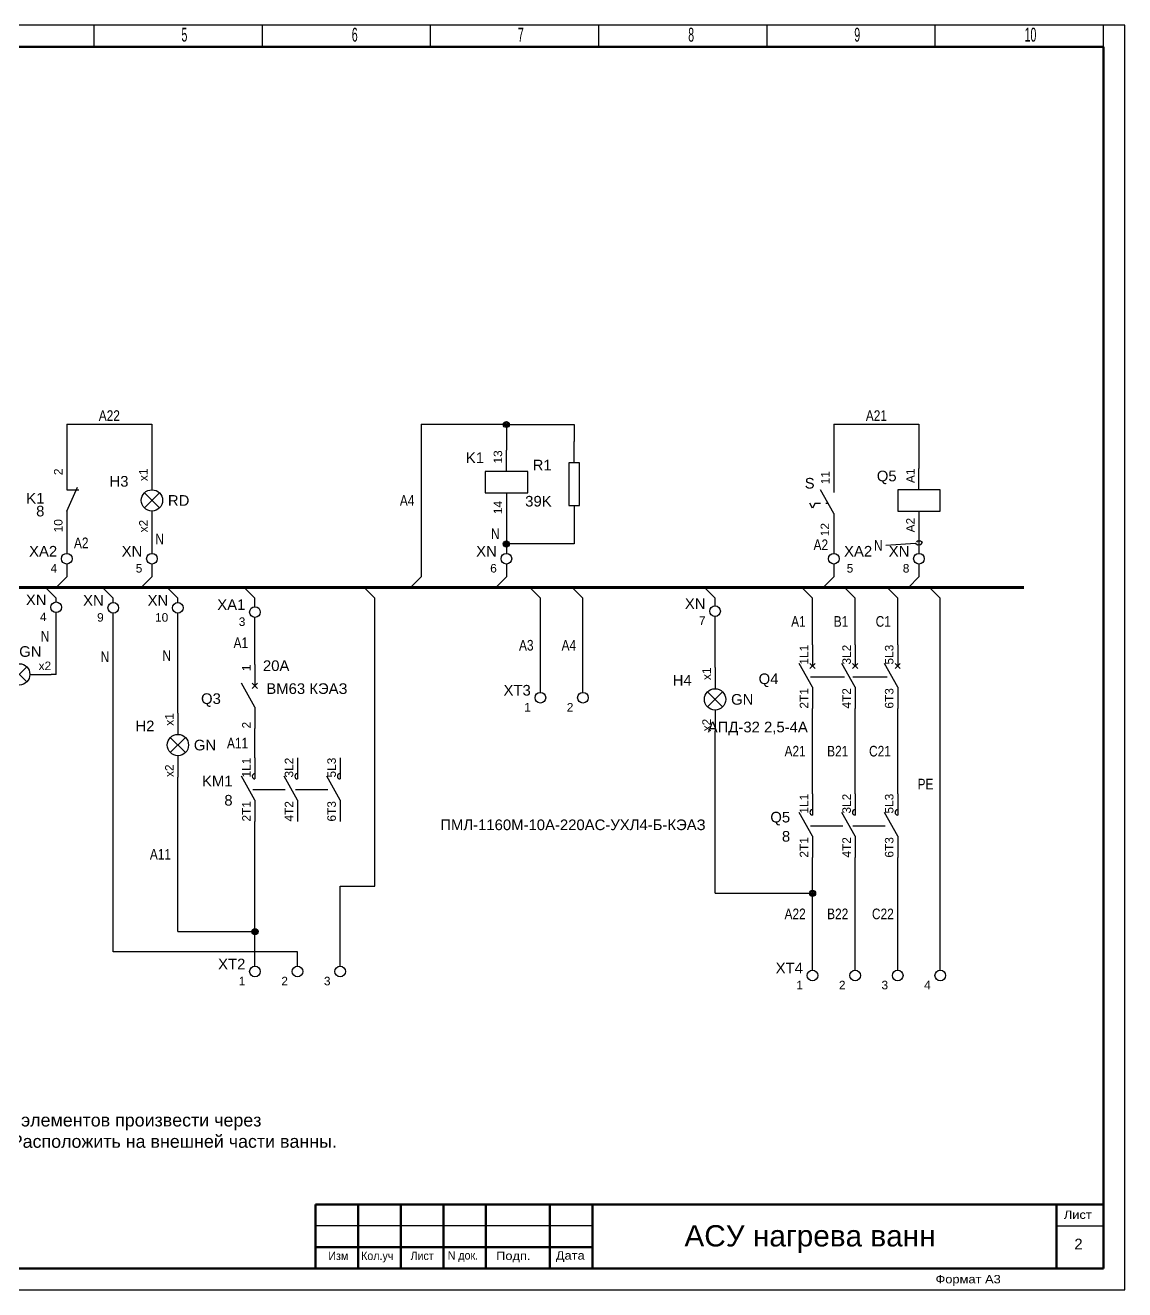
# Model space of a CAD drawing. Header units: inches. Extents: x 871 to 2432, y 654 to 1047.
# Drawn here: x 1396.8 to 1655, y 696.7 to 993.7 of the extents above; entities that cross this region are included whole.
import ezdxf
from ezdxf.enums import TextEntityAlignment as Align

# ---------------------------------------------------------------- set-up
doc = ezdxf.new("R2010")
doc.units = ezdxf.units.IN
doc.header["$MEASUREMENT"] = 0
doc.linetypes.add('Caddy_Solid', pattern=[0])
for name, color, linetype in [('DESC', 255, 'Continuous'), ('DESCCHILD', 7, 'Continuous'), ('MISC', 7, 'Continuous'), ('TAGS', 255, 'Continuous'), ('TERMS', 7, 'Continuous'), ('WIREFIXED', 7, 'Continuous'), ('XREFCHILD', 7, 'Continuous')]:
    doc.layers.add(name, color=color, linetype=linetype)
doc.styles.get("Standard").update_dxf_attribs({"font": 'arial.ttf'})

# ---------------------------------------------------------------- blocks, each defined once
blk = doc.blocks.new('VT0_418')
for p, q in [((-2.5, 0), (2.5, 0)), ((0, -2.5), (-2.5, 0))]:
    blk.add_line(p, q)
at = {"flags": 1}
for tag, p in [('X4TERM01', (-2.5, 0)), ('X1TERM01', (2.5, 0)), ('WDWSEQ', (-2.63, -0.91)), ('X8TERM01', (0, -2.5))]:
    blk.add_attdef(tag, p, '', height=0.4, dxfattribs=at)
blk = doc.blocks.new('HLT1G')
for p, q in [((-7.5, 0), (-2.5, 0)), ((1.77, -1.77), (-1.77, 1.77)), ((1.77, 1.77), (-1.77, -1.77)), ((2.5, 0), (7.5, 0))]:
    blk.add_line(p, q)
blk.add_circle((0, 0), 2.5)
for tag, p in [('INST', (-5, 11.12)), ('LOC', (-5, 7.62)), ('TAG1', (-5, 4.12)), ('DESC1', (-5, -10)), ('DESC2', (-5, -13.5)), ('DESC3', (-5, -17))]:
    blk.add_attdef(tag, text='', height=2.5).set_placement(p, align=Align.RIGHT)
for tag, p, height, flags in [('MFG', (4.92, 12.12), 1.5, 9), ('CAT', (4.92, 9.62), 1.5, 9), ('TERM01', (-7.5, 1), 2, 8), ('X4TERM01', (-7.5, 0), 0.32, 1), ('X2LINK', (0, 2.5), 0.32, 1), ('X1TERM02', (7.5, 0), 0.32, 1), ('X8LINK', (0, -2.5), 0.32, 1), ('ASSYCODE', (8.5, -4), 1, 1), ('FAMILY', (8.5, -5.5), 1, 1), ('CATDESC', (8.5, -7), 1, 1)]:
    blk.add_attdef(tag, p, '', height=height, dxfattribs=dict(flags=flags))
at = {"lineweight": 15}
blk.add_attdef('COLOR', (0, 4.12), '', height=2.5, dxfattribs=at)
at = {"flags": 8}
blk.add_attdef('TERM02', text='', height=2, dxfattribs=at).set_placement((7.5, 1), align=Align.RIGHT)
at = {"lineweight": 15}
for tag, p in [('XREF', (-5, -6.25)), ('WDTAGALT', (-5, -20))]:
    blk.add_attdef(tag, text='', height=2.5, dxfattribs=at).set_placement(p, align=Align.RIGHT)
blk = doc.blocks.new('WDDOT')
for radius in [0.72, 0.449, 0.223]:
    blk.add_circle((0, 0), radius)
blk = doc.blocks.new('VLT1G')
for p, q in [((0, 7.5), (0, 2.5)), ((-1.77, -1.77), (1.77, 1.77)), ((1.77, -1.77), (-1.77, 1.77)), ((0, -2.5), (0, -7.5))]:
    blk.add_line(p, q)
blk.add_circle((0, 0), 2.5)
for tag, p in [('INST', (-5.5, 10.25)), ('LOC', (-5.5, 6.75)), ('TAG1', (-5.5, 3.25)), ('DESC1', (-5.5, -6.35)), ('DESC2', (-5.5, -9.85)), ('DESC3', (-5.5, -13.35))]:
    blk.add_attdef(tag, text='', height=2.5).set_placement(p, align=Align.RIGHT)
blk.add_attdef('TERM01', text='', height=2, rotation=90).set_placement((-1, 7.5), align=Align.RIGHT)
at = {"flags": 1}
for tag, p, height in [('X2TERM01', (0, 7.5), 0.32), ('X4LINK', (-3, 0), 0.32), ('X1LINK', (3, 0), 0.32), ('ASSYCODE', (1, -4), 1), ('FAMILY', (1, -5.5), 1), ('X8TERM02', (0, -7.5), 0.32), ('CATDESC', (1, -7), 1)]:
    blk.add_attdef(tag, p, '', height=height, dxfattribs=at)
blk.add_attdef('TERM02', (-1, -7.5), '', height=2, rotation=90)
at = {"flags": 9}
for tag, p in [('MFG', (-6, -0.25)), ('CAT', (-6, -2.75))]:
    blk.add_attdef(tag, text='', height=1.5, dxfattribs=at).set_placement(p, align=Align.RIGHT)
at = {"lineweight": 13}
blk.add_attdef('COLOR', text='', height=2.5, dxfattribs=at).set_placement((3.75, 0), align=Align.MIDDLE_LEFT)
at = {"lineweight": 15}
for tag, p in [('XREF', (-5.5, -18)), ('WDTAGALT', (-5.5, -21))]:
    blk.add_attdef(tag, text='', height=2.5, dxfattribs=at).set_placement(p, align=Align.RIGHT)
blk = doc.blocks.new('VT0002')
blk.add_circle((0, 0), 1.25)
for tag, p in [('INST', (-2.25, 6.5)), ('LOC', (-2.25, 3.5)), ('DESC1', (-2.25, -6.25)), ('DESC2', (-2.25, -9.25)), ('DESC3', (-2.25, -12.25))]:
    blk.add_attdef(tag, text='', height=2.5).set_placement(p, align=Align.RIGHT)
at = {"flags": 1}
for tag, p, height in [('ASSYCODE', (2.75, 10.75), 1), ('CATDESC', (2.75, 9.25), 1), ('CAT', (2.75, 4.75), 1.5), ('MFG', (2.75, 7.25), 1.5), ('X4PIN01', (-1.25, 1), 0.25), ('X4TERMDESC01', (-1.25, 0.5), 0.4), ('X4TERM01', (-1.25, 0), 0.25), ('STRIPSEQ', (0, 0), 0.025), ('X2PIN01', (0, 2.25), 0.25), ('X2TERMDESC01', (0, 1.75), 0.4), ('X2TERM01', (0, 1.25), 0.25), ('X8PIN01', (0, -0.25), 0.25), ('X1PIN01', (1.25, 1), 0.25), ('X1TERMDESC01', (1.25, 0.5), 0.4), ('X1TERM01', (1.25, 0), 0.25), ('LINKTERM', (0, -0.04), 0.025), ('X8TERMDESC01', (0, -0.75), 0.4), ('X8TERM01', (0, -1.25), 0.25)]:
    blk.add_attdef(tag, p, '', height=height, dxfattribs=at)
at = {"flags": 8}
for tag, height, p in [('TAGSTRIP', 2.5, (-2.25, 0.5)), ('TERM01', 2, (-2.25, -3.25))]:
    blk.add_attdef(tag, text='', height=height, dxfattribs=at).set_placement(p, align=Align.RIGHT)
blk = doc.blocks.new('VCR1')
for p, q in [((0, 2.5), (0, 7.5)), ((0, -2.5), (0, -7.5))]:
    blk.add_line(p, q)
blk.add_lwpolyline([(-5, 2.5), (-5, -2.5), (5, -2.5), (5, 2.5)], close=True)
for tag, p in [('INST', (-5.25, 11.5)), ('LOC', (-5.25, 8)), ('TAG1', (-5.25, 4.5)), ('DESC1', (-5.25, -6.85)), ('DESC2', (-5.25, -10.35)), ('DESC3', (-5.25, -13.85))]:
    blk.add_attdef(tag, text='', height=2.5).set_placement(p, align=Align.RIGHT)
blk.add_attdef('TERM01', text='', height=2, rotation=90).set_placement((-1, 7.5), align=Align.RIGHT)
at = {"flags": 1}
for tag, p, height in [('X2TERM01', (0, 7.5), 0.32), ('X4LINK', (-5, 0), 0.32), ('X1LINK', (5, 0), 0.32), ('ASSYCODE', (1, -4), 1), ('FAMILY', (1, -5.5), 1), ('X8TERM02', (0, -7.5), 0.32), ('CATDESC', (1, -7), 1)]:
    blk.add_attdef(tag, p, '', height=height, dxfattribs=at)
blk.add_attdef('TERM02', (-1, -7.5), '', height=2, rotation=90)
at = {"flags": 9}
for tag, p in [('MFG', (-6, 1)), ('CAT', (-6, -1.5))]:
    blk.add_attdef(tag, text='', height=1.5, dxfattribs=at).set_placement(p, align=Align.RIGHT)
at = {"lineweight": 9}
for tag, p in [('NO', (-5.5, -16.5)), ('NC', (-5.5, -20))]:
    blk.add_attdef(tag, text='', height=2.5, dxfattribs=at).set_placement(p, align=Align.TOP_RIGHT)
for tag, p in [('XREFNO', (-4, -16.5)), ('XREFNC', (-4, -20))]:
    blk.add_attdef(tag, text='', height=2.5, dxfattribs=at).set_placement(p, align=Align.TOP_LEFT)
blk = doc.blocks.new('VRE1B')
for p, q in [((0, 5), (0, 10)), ((0, -5), (0, -10))]:
    blk.add_line(p, q)
blk.add_lwpolyline([(-1.25, 5), (-1.25, -5), (1.25, -5), (1.25, 5)], close=True)
for tag, p in [('INST', (-5.25, 10.25)), ('LOC', (-5.25, 6.75)), ('TAG1', (-5.25, 3.25)), ('RATING1', (-5.25, -1.25)), ('DESC1', (-5.25, -5.25)), ('DESC2', (-5.25, -8.75)), ('DESC3', (-5.25, -12.25))]:
    blk.add_attdef(tag, text='', height=2.5).set_placement(p, align=Align.RIGHT)
blk.add_attdef('TERM01', text='', height=2, rotation=90).set_placement((-1, 10), align=Align.RIGHT)
at = {"flags": 1}
for tag, p, height in [('X2TERM01', (0, 10), 0.32), ('MFG', (2.75, 9), 1.5), ('CAT', (2.75, 6.5), 1.5), ('ASSYCODE', (2.25, -1.5), 1), ('FAMILY', (2.25, -3), 1), ('CATDESC', (2.25, -4.5), 1), ('X8TERM02', (0, -10), 0.32)]:
    blk.add_attdef(tag, p, '', height=height, dxfattribs=at)
blk.add_attdef('TERM02', (-1, -10), '', height=2, rotation=90)
blk = doc.blocks.new('VCR22')
for p, q in [((0, 7.5), (0, 2.5)), ((0, -2.5), (2.5, 3.12)), ((0, 2.5), (2.87, 2.5)), ((0, -2.5), (0, -7.5))]:
    blk.add_line(p, q)
for tag, p in [('INST', (-5.25, 5.25)), ('LOC', (-5.25, 2.25)), ('TAG2', (-5.25, -0.75)), ('XREF', (-5.25, -3.75)), ('DESC1', (-5.25, -6.75)), ('DESC2', (-5.25, -9.75)), ('DESC3', (-5.25, -12.75))]:
    blk.add_attdef(tag, text='', height=2.5).set_placement(p, align=Align.RIGHT)
blk.add_attdef('TERM01', text='', height=2, rotation=90).set_placement((-1, 7.5), align=Align.RIGHT)
at = {"flags": 1}
for tag, p, height in [('X2TERM01', (0, 7.5), 0.32), ('X4LINK', (-0.55, 0), 0.32), ('X1LINK', (1.92, 0), 0.32), ('CONTACT', (4, -3.5), 1), ('FAMILY', (4, -5), 1), ('COMMON', (5.25, -4.75), 1), ('X8TERM02', (0, -7.5), 0.32)]:
    blk.add_attdef(tag, p, '', height=height, dxfattribs=at)
blk.add_attdef('TERM02', (-1, -7.5), '', height=2, rotation=90)
blk = doc.blocks.new('VLT1R')
for p, q in [((0, 7.5), (0, 2.5)), ((-1.77, -1.77), (1.77, 1.77)), ((1.77, -1.77), (-1.77, 1.77)), ((0, -2.5), (0, -7.5))]:
    blk.add_line(p, q)
blk.add_circle((0, 0), 2.5)
for tag, p in [('INST', (-5.5, 10.25)), ('LOC', (-5.5, 6.75)), ('TAG1', (-5.5, 3.25)), ('DESC1', (-5.5, -6.35)), ('DESC2', (-5.5, -9.85)), ('DESC3', (-5.5, -13.35))]:
    blk.add_attdef(tag, text='', height=2.5).set_placement(p, align=Align.RIGHT)
blk.add_attdef('TERM01', text='', height=2, rotation=90).set_placement((-1, 7.5), align=Align.RIGHT)
at = {"flags": 1}
for tag, p, height in [('X2TERM01', (0, 7.5), 0.32), ('X4LINK', (-3, 0), 0.32), ('X1LINK', (3, 0), 0.32), ('ASSYCODE', (1, -4), 1), ('FAMILY', (1, -5.5), 1), ('X8TERM02', (0, -7.5), 0.32), ('CATDESC', (1, -7), 1)]:
    blk.add_attdef(tag, p, '', height=height, dxfattribs=at)
blk.add_attdef('TERM02', (-1, -7.5), '', height=2, rotation=90)
at = {"flags": 9}
for tag, p in [('MFG', (-6, -0.25)), ('CAT', (-6, -2.75))]:
    blk.add_attdef(tag, text='', height=1.5, dxfattribs=at).set_placement(p, align=Align.RIGHT)
at = {"lineweight": 13}
blk.add_attdef('COLOR', text='', height=2.5, dxfattribs=at).set_placement((3.75, 0), align=Align.MIDDLE_LEFT)
at = {"lineweight": 15}
for tag, p in [('XREF', (-5.5, -18)), ('WDTAGALT', (-5.5, -22))]:
    blk.add_attdef(tag, text='', height=2.5, dxfattribs=at).set_placement(p, align=Align.RIGHT)
blk = doc.blocks.new('WD_WNV')
at = {"linetype": 'Continuous', "width": 0.8}
blk.add_attdef('WIRENO', text='', height=2.5, dxfattribs=at).set_placement((-1.6, 0), align=Align.MIDDLE_RIGHT)
at = {"flags": 1}
for tag, p in [('W01USER', (-1, 1.25)), ('W02USER', (-1, 1.125)), ('W03USER', (-1, 1)), ('W04USER', (-1, 0.875)), ('W05USER', (-1, 0.75)), ('W06USER', (-1, 0.625)), ('W07USER', (-1, 0.5)), ('W08USER', (-1, 0.375)), ('W09USER', (-1, 0.25)), ('W10USER', (-1, 0.125))]:
    blk.add_attdef(tag, text='', height=0.08, dxfattribs=at).set_placement(p, align=Align.CENTER)
blk = doc.blocks.new('VCB1')
for p, q in [((0, 7.5), (0, 2.5)), ((0, -2.5), (-3.12, 3.12)), ((0.62, 1.88), (-0.62, 3.12)), ((-0.62, 1.88), (0.62, 3.12)), ((0, -2.5), (0, -7.5))]:
    blk.add_line(p, q)
for tag, p in [('INST', (-8, 5.25)), ('LOC', (-8, 1.75)), ('TAG1', (-8, -1.75)), ('RATING1', (-8, -6.35)), ('DESC1', (-8, -14.35)), ('DESC2', (-8, -17.85)), ('DESC3', (-8, -21.35))]:
    blk.add_attdef(tag, text='', height=2.5).set_placement(p, align=Align.RIGHT)
blk.add_attdef('TERM01', text='', height=2, rotation=90).set_placement((-1, 7.5), align=Align.RIGHT)
at = {"flags": 1}
for tag, p, height in [('X2TERM01', (0, 7.5), 0.32), ('MFG', (2.75, 6.5), 1.5), ('CAT', (2.75, 4), 1.5), ('X4LINK', (-2, 0), 0.32), ('X1LINK', (-0.5, 0), 0.32), ('X8TERM02', (0, -7.5), 0.32), ('ASSYCODE', (1, -9), 1), ('CATDESC', (1, -12), 1), ('FAMILY', (1, -10.5), 1), ('CONTACT', (1, -13.5), 1), ('COMMON', (2.25, -14.75), 1)]:
    blk.add_attdef(tag, p, '', height=height, dxfattribs=at)
blk.add_attdef('TERM02', (-1, -7.5), '', height=2, rotation=90)
at = {"lineweight": 15}
blk.add_attdef('XREF', text='', height=2.5, dxfattribs=at).set_placement((-8, -10.35), align=Align.RIGHT)
blk = doc.blocks.new('VMS21P')
for p, q in [((0, 7.5), (0, 2.5)), ((0, -2.5), (-3.12, 3.12)), ((0, -2.5), (0, -7.5))]:
    blk.add_line(p, q)
blk.add_arc((0, 3.12), 0.625, 90, 270)
for tag, p in [('INST', (-5.25, 6.75)), ('LOC', (-5.25, 3.75)), ('TAG2', (-5.25, 0.75)), ('XREF', (-5.25, -3.75)), ('DESC1', (-5.25, -6.75)), ('DESC2', (-5.25, -9.75)), ('DESC3', (-5.25, -12.75))]:
    blk.add_attdef(tag, text='', height=2.5).set_placement(p, align=Align.RIGHT)
blk.add_attdef('TERM01', text='', height=2, rotation=90).set_placement((-1, 7.5), align=Align.RIGHT)
at = {"flags": 1}
for tag, p, height in [('X2TERM01', (0, 7.5), 0.32), ('X4LINK', (-2.91, 0), 0.32), ('X1LINK', (-0.5, 0), 0.32), ('CONTACT', (4, -3.5), 1), ('FAMILY', (4, -5), 1), ('X8TERM02', (0, -7.5), 0.32)]:
    blk.add_attdef(tag, p, '', height=height, dxfattribs=at)
blk.add_attdef('TERM02', (-1, -7.5), '', height=2, rotation=90)
blk = doc.blocks.new('VCB2')
for p, q in [((0, 7.5), (0, 2.5)), ((0, -2.5), (-3.12, 3.12)), ((0.62, 1.88), (-0.62, 3.12)), ((-0.62, 1.88), (0.62, 3.12)), ((0, -2.5), (0, -7.5))]:
    blk.add_line(p, q)
blk.add_attdef('TERM01', text='', height=2, rotation=90).set_placement((-1, 7.5), align=Align.RIGHT)
at = {"flags": 1}
for tag, p, height in [('X2TERM01', (0, 7.5), 0.32), ('X4LINK', (-2.5, 0), 0.32), ('X1LINK', (-0.5, 0), 0.32), ('X8TERM02', (0, -7.5), 0.32), ('FAMILY', (1, -10.5), 1), ('CONTACT', (1, -13.5), 1)]:
    blk.add_attdef(tag, p, '', height=height, dxfattribs=at)
for tag, p in [('INST', (-8, 2.65)), ('LOC', (-8, -0.35)), ('TAG2', (-8, -3.35)), ('DESC1', (-8, -13.35)), ('DESC2', (-8, -16.35)), ('DESC3', (-8, -19.35))]:
    blk.add_attdef(tag, text='', height=2.5).set_placement(p, align=Align.RIGHT)
blk.add_attdef('TERM02', (-1, -7.5), '', height=2, rotation=90)
blk.add_attdef('RATING1', text='', height=2.5, dxfattribs=at).set_placement((-8, -6.35), align=Align.RIGHT)
at = {"lineweight": 15}
blk.add_attdef('XREF', text='', height=2.5, dxfattribs=at).set_placement((-8, -10.35), align=Align.RIGHT)
blk = doc.blocks.new('VSS2122F')
for p, q in [((0, 7.5), (0, 2.5)), ((0, -2.5), (-3.12, 3.12)), ((-5, -1.25), (-5.62, 0)), ((-4.38, 0), (-5, -1.25)), ((-4.38, 0), (-3.12, 0)), ((-1.88, 0), (-1.39, 0)), ((0, -2.5), (0, -7.5))]:
    blk.add_line(p, q)
for tag, p in [('INST', (-4.51, 9.4)), ('LOC', (-4.51, 6.4)), ('TAG2', (-4.51, 3.4)), ('DESC1', (-4.51, -9.72)), ('DESC2', (-4.51, -12.72)), ('DESC3', (-4.51, -15.72))]:
    blk.add_attdef(tag, text='', height=2.5).set_placement(p, align=Align.RIGHT)
blk.add_attdef('TERM01', text='', height=2, rotation=90).set_placement((-1, 7.5), align=Align.RIGHT)
at = {"flags": 1}
for tag, p, height in [('X2TERM01', (0, 7.5), 0.32), ('CONTACT', (0.75, 3.89), 1), ('COMMON', (2, 2.64), 1), ('X4LINK', (-7.26, 0), 0.32), ('X1LINK', (-0.12, 0), 0.32), ('ASSYCODE', (1, -3.5), 1), ('CATDESC', (1, -6.5), 1), ('FAMILY', (1, -5), 1), ('X8TERM02', (0, -7.5), 0.32)]:
    blk.add_attdef(tag, p, '', height=height, dxfattribs=at)
blk.add_attdef('TERM02', (-1.1, -7.8), '', height=2, rotation=90)
at = {"lineweight": 15}
blk.add_attdef('STATE', (4.16, -2), '', height=2.5, dxfattribs=at)
blk.add_attdef('XREF', text='', height=2.5, dxfattribs=at).set_placement((-4.51, -6.72), align=Align.RIGHT)
blk = doc.blocks.new('VMS1')
for p, q in [((0, 2.5), (0, 7.5)), ((0, -2.5), (0, -7.5))]:
    blk.add_line(p, q)
blk.add_lwpolyline([(-5, 2.5), (-5, -2.5), (5, -2.5), (5, 2.5)], close=True)
for tag, p in [('INST', (-5.25, 10.5)), ('LOC', (-5.25, 7.5)), ('TAG1', (-5.25, 4.5)), ('DESC1', (-5.25, -6.85)), ('DESC2', (-5.25, -9.85)), ('DESC3', (-5.25, -12.85))]:
    blk.add_attdef(tag, text='', height=2.5).set_placement(p, align=Align.RIGHT)
blk.add_attdef('TERM01', text='', height=2, rotation=90).set_placement((-1, 7.5), align=Align.RIGHT)
at = {"flags": 1}
for tag, p, height in [('X2TERM01', (0, 7.5), 0.32), ('X4LINK', (-5, 0), 0.32), ('X1LINK', (5, 0), 0.32), ('ASSYCODE', (1, -4), 1), ('FAMILY', (1, -5.5), 1), ('X8TERM02', (0, -7.5), 0.32), ('CATDESC', (1, -7), 1)]:
    blk.add_attdef(tag, p, '', height=height, dxfattribs=at)
blk.add_attdef('TERM02', (-1, -7.5), '', height=2, rotation=90)
at = {"flags": 9}
for tag, p in [('MFG', (-6, 1)), ('CAT', (-6, -1.5))]:
    blk.add_attdef(tag, text='', height=1.5, dxfattribs=at).set_placement(p, align=Align.RIGHT)
at = {"lineweight": 9}
for tag, p in [('NO', (-5.5, -16.5)), ('NC', (-5.5, -19.5))]:
    blk.add_attdef(tag, text='', height=2.5, dxfattribs=at).set_placement(p, align=Align.TOP_RIGHT)
for tag, p in [('XREFNO', (-4, -16.5)), ('XREFNC', (-4, -19.5))]:
    blk.add_attdef(tag, text='', height=2.5, dxfattribs=at).set_placement(p, align=Align.TOP_LEFT)
blk = doc.blocks.new('WD_WNH')
at = {"linetype": 'Continuous', "width": 0.8}
blk.add_attdef('WIRENO', text='', height=2.5, dxfattribs=at).set_placement((0, 0.75), align=Align.CENTER)
at = {"flags": 1}
for tag, p in [('W01USER', (0, 1.25)), ('W02USER', (0, 1.125)), ('W03USER', (0, 1)), ('W04USER', (0, 0.875)), ('W05USER', (0, 0.75)), ('W06USER', (0, 0.625)), ('W07USER', (0, 0.5)), ('W08USER', (0, 0.375)), ('W09USER', (0, 0.25)), ('W10USER', (0, 0.125))]:
    blk.add_attdef(tag, text='', height=0.08, dxfattribs=at).set_placement(p, align=Align.CENTER)

msp = doc.modelspace()

# ---------------------------------------------------------------- linework, layer by layer
at = {"linetype": 'Caddy_Solid', "lineweight": 25}
for p, q in [((1412.95, 988.65), (1412.95, 993.65)), ((1452.45, 988.65), (1452.45, 993.65)), ((1491.95, 988.65), (1491.95, 993.65)), ((1531.45, 988.65), (1531.45, 993.65)), ((1570.95, 988.65), (1570.95, 993.65)), ((1610.45, 988.65), (1610.45, 993.65)), ((1649.95, 988.65), (1649.95, 993.65)), ((1529.95, 711.65), (1464.95, 711.65)), ((1638.95, 711.65), (1649.95, 711.65))]:
    msp.add_line(p, q, dxfattribs=at)
at = {"linetype": 'Caddy_Solid', "lineweight": 50}
for p, q in [((1254.95, 988.59), (1649.95, 988.59)), ((1649.95, 988.59), (1649.95, 701.65)), ((1464.95, 716.65), (1649.95, 716.65)), ((1464.95, 701.65), (1464.95, 716.65)), ((1474.95, 701.65), (1474.95, 716.65)), ((1484.95, 701.65), (1484.95, 716.65)), ((1494.95, 701.65), (1494.95, 716.65)), ((1504.95, 701.65), (1504.95, 716.65)), ((1519.95, 701.65), (1519.95, 716.65)), ((1529.95, 701.65), (1529.95, 716.65)), ((1638.95, 701.65), (1638.95, 716.65)), ((1464.95, 706.65), (1529.95, 706.65)), ((1649.95, 701.65), (1242.95, 701.65))]:
    msp.add_line(p, q, dxfattribs=at)
for p, q in [((1406.51, 899.97), (1426.51, 899.97)), ((1406.51, 899.97), (1406.51, 889.54)), ((1426.51, 899.97), (1426.51, 889.54)), ((1489.75, 899.97), (1509.75, 899.97)), ((1489.75, 899.97), (1489.75, 864.11)), ((1509.75, 899.97), (1509.75, 893.82)), ((1586.64, 899.97), (1606.64, 899.97)), ((1586.64, 899.97), (1586.64, 888.94)), ((1606.64, 899.97), (1606.64, 889.54)), ((1509.75, 899.88), (1525.63, 899.88)), ((1525.63, 899.88), (1525.63, 895.86)), ((1509.75, 878.82), (1509.75, 869.61)), ((1406.51, 874.54), (1406.51, 869.61)), ((1426.51, 874.54), (1426.51, 869.61)), ((1525.63, 875.86), (1525.63, 871.84)), ((1586.64, 873.94), (1586.64, 869.61)), ((1606.64, 874.54), (1606.64, 869.61)), ((1525.63, 871.84), (1509.75, 871.84)), ((1406.51, 867.11), (1406.51, 864.12)), ((1426.51, 867.11), (1426.51, 864.12)), ((1509.75, 867.11), (1509.75, 864.11)), ((1586.64, 867.11), (1586.64, 864.11)), ((1606.64, 867.11), (1606.64, 864.11)), ((1404.01, 858.2), (1404.01, 859.12)), ((1417.44, 858.07), (1417.44, 859.1)), ((1432.6, 858.07), (1432.6, 859.11)), ((1450.7, 857.07), (1450.7, 859.11)), ((1478.87, 791.45), (1478.87, 859.11)), ((1517.73, 836.96), (1517.73, 859.11)), ((1527.73, 836.96), (1527.73, 859.11)), ((1558.76, 857.3), (1558.76, 859.11)), ((1581.64, 848.15), (1581.64, 859.11)), ((1591.64, 848.15), (1591.64, 859.11)), ((1601.64, 848.15), (1601.64, 859.11)), ((1611.64, 771.71), (1611.64, 859.11)), ((1404.01, 841.19), (1404.01, 855.7)), ((1417.44, 775.98), (1417.44, 855.57)), ((1432.6, 832.08), (1432.6, 855.57)), ((1450.7, 843.49), (1450.7, 854.57)), ((1558.76, 842.81), (1558.76, 854.8)), ((1404.01, 841.19), (1402.84, 841.19)), ((1581.64, 813.15), (1581.64, 833.15)), ((1591.64, 813.15), (1591.64, 833.15)), ((1601.64, 813.15), (1601.64, 833.15)), ((1450.7, 821.62), (1450.7, 828.49)), ((1558.76, 789.76), (1558.76, 827.81)), ((1432.6, 780.79), (1432.6, 817.08)), ((1450.7, 772.65), (1450.7, 806.62)), ((1581.64, 771.71), (1581.64, 798.15)), ((1591.64, 771.71), (1591.64, 798.15)), ((1601.64, 771.71), (1601.64, 798.15)), ((1470.7, 772.65), (1470.7, 791.45)), ((1470.7, 791.45), (1478.87, 791.45)), ((1558.76, 789.76), (1581.64, 789.76)), ((1432.6, 780.79), (1450.7, 780.79)), ((1460.7, 775.98), (1417.44, 775.98)), ((1460.7, 772.65), (1460.7, 775.98))]:
    msp.add_line(p, q)
at = {"lineweight": 60}
msp.add_line((1268.06, 861.61), (1631.3, 861.61), dxfattribs=at)
msp.add_lwpolyline([(1234.95, 696.65), (1654.95, 696.65), (1654.95, 993.65), (1234.95, 993.65)], close=True)
for points in [[(1598.83, 871.52), (1605.84, 872.02), (1606.27, 871.65), (1607.06, 871.71), (1607.43, 872.13), (1607, 872.5), (1606.21, 872.44), (1606.03, 872.23)], [(1581.14, 840.65), (1589.14, 840.65)], [(1591.14, 840.65), (1599.14, 840.65)], [(1450.2, 814.12), (1457.79, 814.12)], [(1460.2, 814.12), (1467.79, 814.12)], [(1581.14, 805.65), (1588.72, 805.65)], [(1591.14, 805.65), (1598.72, 805.65)]]:
    msp.add_lwpolyline(points)

# ---------------------------------------------------------------- block references
ref = msp.add_blockref('WD_WNH', (1416.51, 899.97))
ref.add_attrib('WIRENOF', 'A22', dxfattribs={"layer": 'WIREFIXED', "linetype": 'Continuous', "height": 2.5, "width": 0.8}).set_placement((1416.51, 900.72), align=Align.CENTER)
ref = msp.add_blockref('WD_WNH', (1596.64, 899.97))
ref.add_attrib('WIRENOF', 'A21', dxfattribs={"layer": 'WIREFIXED', "linetype": 'Continuous', "height": 2.5, "width": 0.8}).set_placement((1596.64, 900.72), align=Align.CENTER)
for name, p in [('WDDOT', (1509.75, 899.88)), ('WDDOT', (1509.75, 871.84)), ('VT0_418', (1404.01, 861.62)), ('VT0_418', (1417.44, 861.6)), ('VT0_418', (1432.6, 861.61)), ('VT0_418', (1450.7, 861.61)), ('VT0_418', (1478.87, 861.61)), ('VT0_418', (1517.73, 861.61)), ('VT0_418', (1527.73, 861.61)), ('VT0_418', (1558.76, 861.61)), ('VT0_418', (1581.64, 861.61)), ('VT0_418', (1591.64, 861.61)), ('VT0_418', (1601.64, 861.61)), ('VT0_418', (1611.64, 861.61)), ('WDDOT', (1581.64, 789.76)), ('WDDOT', (1450.7, 780.79))]:
    msp.add_blockref(name, p)
ref = msp.add_blockref('VRE1B', (1525.63, 885.86))
ref.add_attrib('DESC1', '39K', dxfattribs={"layer": 'DESC', "height": 2.5}).set_placement((1520.38, 880.61), align=Align.RIGHT)
ref.add_attrib('TAG1', 'R1', dxfattribs={"layer": 'TAGS', "height": 2.5}).set_placement((1520.38, 889.11), align=Align.RIGHT)
ref = msp.add_blockref('VCR1', (1509.75, 886.32))
ref.add_attrib('TERM02', '14', (1508.75, 878.82), dxfattribs={"layer": 'TERMS', "height": 2, "rotation": 90})
ref.add_attrib('TERM01', '13', dxfattribs={"layer": 'TERMS', "height": 2, "rotation": 90}).set_placement((1508.75, 893.82), align=Align.RIGHT)
ref.add_attrib('TAG1', 'K1', dxfattribs={"layer": 'TAGS', "height": 2.5}).set_placement((1504.5, 890.82), align=Align.RIGHT)
ref = msp.add_blockref('VCR22', (1406.51, 882.04))
ref.add_attrib('TERM02', '10', (1405.51, 874.54), dxfattribs={"layer": 'TERMS', "height": 2, "rotation": 90})
ref.add_attrib('TERM01', '2', dxfattribs={"layer": 'TERMS', "height": 2, "rotation": 90}).set_placement((1405.51, 889.54), align=Align.RIGHT)
ref.add_attrib('XREF', '8', dxfattribs={"layer": 'XREFCHILD', "height": 2.5}).set_placement((1401.26, 878.29), align=Align.RIGHT)
ref.add_attrib('TAG2', 'K1', dxfattribs={"layer": 'TAGS', "height": 2.5}).set_placement((1401.26, 881.29), align=Align.RIGHT)
ref = msp.add_blockref('VLT1R', (1426.51, 882.04))
ref.add_attrib('TERM02', 'x2', (1425.51, 874.54), dxfattribs={"layer": 'TERMS', "height": 2, "rotation": 90})
ref.add_attrib('TERM01', 'x1', dxfattribs={"layer": 'TERMS', "height": 2, "rotation": 90}).set_placement((1425.51, 889.54), align=Align.RIGHT)
ref.add_attrib('COLOR', 'RD', dxfattribs={"layer": 'MISC', "lineweight": 13, "height": 2.5}).set_placement((1430.26, 882.04), align=Align.MIDDLE_LEFT)
ref.add_attrib('TAG1', 'H3', dxfattribs={"layer": 'TAGS', "height": 2.5}).set_placement((1421.01, 885.29), align=Align.RIGHT)
ref = msp.add_blockref('VSS2122F', (1586.64, 881.44))
ref.add_attrib('TERM02', '12', (1585.54, 873.64), dxfattribs={"layer": 'TERMS', "height": 2, "rotation": 90})
ref.add_attrib('TERM01', '11', dxfattribs={"layer": 'TERMS', "height": 2, "rotation": 90}).set_placement((1585.64, 888.94), align=Align.RIGHT)
ref.add_attrib('TAG2', 'S', dxfattribs={"layer": 'TAGS', "height": 2.5}).set_placement((1582.13, 884.84), align=Align.RIGHT)
ref = msp.add_blockref('VMS1', (1606.64, 882.04))
ref.add_attrib('TERM02', 'A2', (1605.64, 874.54), dxfattribs={"layer": 'TERMS', "height": 2, "rotation": 90})
ref.add_attrib('TERM01', 'A1', dxfattribs={"layer": 'TERMS', "height": 2, "rotation": 90}).set_placement((1605.64, 889.54), align=Align.RIGHT)
ref.add_attrib('TAG1', 'Q5', dxfattribs={"layer": 'TAGS', "height": 2.5}).set_placement((1601.39, 886.54), align=Align.RIGHT)
ref = msp.add_blockref('WD_WNV', (1489.75, 882.04))
ref.add_attrib('WIRENOF', 'A4', dxfattribs={"layer": 'WIREFIXED', "linetype": 'Continuous', "height": 2.5, "width": 0.8}).set_placement((1488.15, 882.04), align=Align.MIDDLE_RIGHT)
ref = msp.add_blockref('WD_WNV', (1406.51, 872.08))
ref.add_attrib('WIRENOF', 'A2', dxfattribs={"layer": 'WIREFIXED', "linetype": 'Continuous', "height": 2.5, "width": 0.8}).set_placement((1411.62, 872.08), align=Align.MIDDLE_RIGHT)
ref = msp.add_blockref('WD_WNV', (1430.9, 869.97))
ref.add_attrib('WIRENOF', 'N', dxfattribs={"layer": 'WIREFIXED', "linetype": 'Continuous', "height": 2.5, "width": 0.8}).set_placement((1429.3, 873.02), align=Align.MIDDLE_RIGHT)
ref = msp.add_blockref('WD_WNV', (1509.75, 874.21))
ref.add_attrib('WIRENOF', 'N', dxfattribs={"layer": 'WIREFIXED', "linetype": 'Continuous', "height": 2.5, "width": 0.8}).set_placement((1508.15, 874.21), align=Align.MIDDLE_RIGHT)
ref = msp.add_blockref('VT0002', (1406.51, 868.36))
ref.add_attrib('TERM01', '4', dxfattribs={"layer": 'TERMS', "height": 2, "flags": 8}).set_placement((1404.26, 865.11), align=Align.RIGHT)
ref.add_attrib('TAGSTRIP', 'XA2', dxfattribs={"layer": 'TAGS', "height": 2.5, "flags": 8}).set_placement((1404.26, 868.86), align=Align.RIGHT)
ref = msp.add_blockref('VT0002', (1426.51, 868.36))
ref.add_attrib('TERM01', '5', dxfattribs={"layer": 'TERMS', "height": 2, "flags": 8}).set_placement((1424.26, 865.11), align=Align.RIGHT)
ref.add_attrib('TAGSTRIP', 'XN', dxfattribs={"layer": 'TAGS', "height": 2.5, "flags": 8}).set_placement((1424.26, 868.86), align=Align.RIGHT)
ref = msp.add_blockref('VT0002', (1509.75, 868.36))
ref.add_attrib('TERM01', '6', dxfattribs={"layer": 'TERMS', "height": 2, "flags": 8}).set_placement((1507.5, 865.11), align=Align.RIGHT)
ref.add_attrib('TAGSTRIP', 'XN', dxfattribs={"layer": 'TAGS', "height": 2.5, "flags": 8}).set_placement((1507.5, 868.86), align=Align.RIGHT)
ref = msp.add_blockref('WD_WNV', (1587.37, 869.5))
ref.add_attrib('WIRENOF', 'A2', dxfattribs={"layer": 'WIREFIXED', "linetype": 'Continuous', "height": 2.5, "width": 0.8}).set_placement((1585.3, 871.63), align=Align.MIDDLE_RIGHT)
ref = msp.add_blockref('VT0002', (1586.64, 868.36))
ref.add_attrib('TERM01', '5', dxfattribs={"layer": 'TERMS', "height": 2, "flags": 8}).set_placement((1591.22, 865.11), align=Align.RIGHT)
ref.add_attrib('TAGSTRIP', 'XA2', dxfattribs={"layer": 'TAGS', "height": 2.5, "flags": 8}).set_placement((1595.65, 868.86), align=Align.RIGHT)
ref = msp.add_blockref('WD_WNV', (1606.64, 872.08))
ref.add_attrib('WIRENOF', 'N', dxfattribs={"layer": 'WIREFIXED', "linetype": 'Continuous', "height": 2.5, "width": 0.8}).set_placement((1598.08, 871.47), align=Align.MIDDLE_RIGHT)
ref = msp.add_blockref('VT0002', (1606.64, 868.36))
ref.add_attrib('TERM01', '8', dxfattribs={"layer": 'TERMS', "height": 2, "flags": 8}).set_placement((1604.39, 865.11), align=Align.RIGHT)
ref.add_attrib('TAGSTRIP', 'XN', dxfattribs={"layer": 'TAGS', "height": 2.5, "flags": 8}).set_placement((1604.39, 868.86), align=Align.RIGHT)
at = {"xscale": -1, "rotation": 180}
for p in [(1406.51, 861.62), (1426.51, 861.62), (1489.75, 861.61), (1509.75, 861.61), (1586.64, 861.61), (1606.64, 861.61)]:
    msp.add_blockref('VT0_418', p, dxfattribs=at)
ref = msp.add_blockref('VT0002', (1404.01, 856.95))
ref.add_attrib('TERM01', '4', dxfattribs={"layer": 'TERMS', "height": 2, "flags": 8}).set_placement((1401.76, 853.7), align=Align.RIGHT)
ref.add_attrib('TAGSTRIP', 'XN', dxfattribs={"layer": 'TAGS', "height": 2.5, "flags": 8}).set_placement((1401.76, 857.45), align=Align.RIGHT)
ref = msp.add_blockref('VT0002', (1417.44, 856.82))
ref.add_attrib('TERM01', '9', dxfattribs={"layer": 'TERMS', "height": 2, "flags": 8}).set_placement((1415.19, 853.57), align=Align.RIGHT)
ref.add_attrib('TAGSTRIP', 'XN', dxfattribs={"layer": 'TAGS', "height": 2.5, "flags": 8}).set_placement((1415.19, 857.32), align=Align.RIGHT)
ref = msp.add_blockref('VT0002', (1432.6, 856.82))
ref.add_attrib('TERM01', '10', dxfattribs={"layer": 'TERMS', "height": 2, "flags": 8}).set_placement((1430.35, 853.57), align=Align.RIGHT)
ref.add_attrib('TAGSTRIP', 'XN', dxfattribs={"layer": 'TAGS', "height": 2.5, "flags": 8}).set_placement((1430.35, 857.32), align=Align.RIGHT)
ref = msp.add_blockref('VT0002', (1450.7, 855.82))
ref.add_attrib('TERM01', '3', dxfattribs={"layer": 'TERMS', "height": 2, "flags": 8}).set_placement((1448.45, 852.57), align=Align.RIGHT)
ref.add_attrib('TAGSTRIP', 'XA1', dxfattribs={"layer": 'TAGS', "height": 2.5, "flags": 8}).set_placement((1448.45, 856.32), align=Align.RIGHT)
ref = msp.add_blockref('VT0002', (1558.76, 856.05))
ref.add_attrib('TERM01', '7', dxfattribs={"layer": 'TERMS', "height": 2, "flags": 8}).set_placement((1556.51, 852.8), align=Align.RIGHT)
ref.add_attrib('TAGSTRIP', 'XN', dxfattribs={"layer": 'TAGS', "height": 2.5, "flags": 8}).set_placement((1556.51, 856.55), align=Align.RIGHT)
ref = msp.add_blockref('WD_WNV', (1581.64, 853.63))
ref.add_attrib('WIRENOF', 'A1', dxfattribs={"layer": 'WIREFIXED', "linetype": 'Continuous', "height": 2.5, "width": 0.8}).set_placement((1580.04, 853.63), align=Align.MIDDLE_RIGHT)
ref = msp.add_blockref('WD_WNV', (1591.64, 853.63))
ref.add_attrib('WIRENOF', 'B1', dxfattribs={"layer": 'WIREFIXED', "linetype": 'Continuous', "height": 2.5, "width": 0.8}).set_placement((1590.04, 853.63), align=Align.MIDDLE_RIGHT)
ref = msp.add_blockref('WD_WNV', (1601.64, 853.63))
ref.add_attrib('WIRENOF', 'C1', dxfattribs={"layer": 'WIREFIXED', "linetype": 'Continuous', "height": 2.5, "width": 0.8}).set_placement((1600.04, 853.63), align=Align.MIDDLE_RIGHT)
ref = msp.add_blockref('WD_WNV', (1404.01, 850.15))
ref.add_attrib('WIRENOF', 'N', dxfattribs={"layer": 'WIREFIXED', "linetype": 'Continuous', "height": 2.5, "width": 0.8}).set_placement((1402.41, 850.15), align=Align.MIDDLE_RIGHT)
ref = msp.add_blockref('WD_WNV', (1450.7, 851.3))
ref.add_attrib('WIRENOF', 'A1', dxfattribs={"layer": 'WIREFIXED', "linetype": 'Continuous', "height": 2.5, "width": 0.8}).set_placement((1449.1, 848.61), align=Align.MIDDLE_RIGHT)
ref = msp.add_blockref('HLT1G', (1395.34, 841.19))
ref.add_attrib('TERM02', 'x2', dxfattribs={"layer": 'TERMS', "height": 2, "flags": 8}).set_placement((1402.84, 842.19), align=Align.RIGHT)
ref.add_attrib('TERM01', 'x1', (1387.84, 842.19), dxfattribs={"layer": 'TERMS', "height": 2, "flags": 8})
ref.add_attrib('COLOR', 'GN', (1395.34, 845.31), dxfattribs={"layer": 'MISC', "lineweight": 15, "height": 2.5})
ref.add_attrib('TAG1', 'H1', dxfattribs={"layer": 'TAGS', "height": 2.5}).set_placement((1390.34, 845.31), align=Align.RIGHT)
ref = msp.add_blockref('WD_WNV', (1418.08, 845.32))
ref.add_attrib('WIRENOF', 'N', dxfattribs={"layer": 'WIREFIXED', "linetype": 'Continuous', "height": 2.5, "width": 0.8}).set_placement((1416.48, 845.32), align=Align.MIDDLE_RIGHT)
ref = msp.add_blockref('WD_WNV', (1432.6, 845.59))
ref.add_attrib('WIRENOF', 'N', dxfattribs={"layer": 'WIREFIXED', "linetype": 'Continuous', "height": 2.5, "width": 0.8}).set_placement((1431, 845.59), align=Align.MIDDLE_RIGHT)
ref = msp.add_blockref('WD_WNV', (1517.73, 848.03))
ref.add_attrib('WIRENOF', 'A3', dxfattribs={"layer": 'WIREFIXED', "linetype": 'Continuous', "height": 2.5, "width": 0.8}).set_placement((1516.13, 848.03), align=Align.MIDDLE_RIGHT)
ref = msp.add_blockref('WD_WNV', (1527.73, 848.03))
ref.add_attrib('WIRENOF', 'A4', dxfattribs={"layer": 'WIREFIXED', "linetype": 'Continuous', "height": 2.5, "width": 0.8}).set_placement((1526.13, 848.03), align=Align.MIDDLE_RIGHT)
ref = msp.add_blockref('VCB1', (1581.64, 840.65))
ref.add_attrib('TERM02', '2T1', (1580.64, 833.15), dxfattribs={"layer": 'TERMS', "height": 2, "rotation": 90})
ref.add_attrib('TERM01', '1L1', dxfattribs={"layer": 'TERMS', "height": 2, "rotation": 90}).set_placement((1580.64, 848.15), align=Align.RIGHT)
ref.add_attrib('DESC1', 'АПД-32 2,5-4А ', dxfattribs={"layer": 'DESC', "height": 2.5}).set_placement((1581.51, 830.07), align=Align.TOP_RIGHT)
ref.add_attrib('TAG1', 'Q4', dxfattribs={"layer": 'TAGS', "height": 2.5}).set_placement((1573.64, 838.9), align=Align.RIGHT)
ref = msp.add_blockref('VCB2', (1591.64, 840.65))
ref.add_attrib('TERM02', '4T2', (1590.64, 833.15), dxfattribs={"layer": 'TERMS', "height": 2, "rotation": 90})
ref.add_attrib('TERM01', '3L2', dxfattribs={"layer": 'TERMS', "height": 2, "rotation": 90}).set_placement((1590.64, 848.15), align=Align.RIGHT)
ref = msp.add_blockref('VCB2', (1601.64, 840.65))
ref.add_attrib('TERM02', '6T3', (1600.64, 833.15), dxfattribs={"layer": 'TERMS', "height": 2, "rotation": 90})
ref.add_attrib('TERM01', '5L3', dxfattribs={"layer": 'TERMS', "height": 2, "rotation": 90}).set_placement((1600.64, 848.15), align=Align.RIGHT)
ref = msp.add_blockref('VCB1', (1450.7, 835.99))
ref.add_attrib('TERM02', '2', (1449.7, 828.49), dxfattribs={"layer": 'TERMS', "height": 2, "rotation": 90})
ref.add_attrib('TERM01', '1', dxfattribs={"layer": 'TERMS', "height": 2, "rotation": 90}).set_placement((1449.7, 843.49), align=Align.RIGHT)
ref.add_attrib('DESC2', 'BM63 КЭАЗ', dxfattribs={"layer": 'DESC', "height": 2.5}).set_placement((1472.45, 839.09), align=Align.TOP_RIGHT)
ref.add_attrib('DESC1', '20А', dxfattribs={"layer": 'DESC', "height": 2.5}).set_placement((1458.79, 844.48), align=Align.TOP_RIGHT)
ref.add_attrib('TAG1', 'Q3', dxfattribs={"layer": 'TAGS', "height": 2.5}).set_placement((1442.7, 834.24), align=Align.RIGHT)
ref = msp.add_blockref('VLT1G', (1558.76, 835.31))
ref.add_attrib('TERM02', 'x2', (1557.76, 827.81), dxfattribs={"layer": 'TERMS', "height": 2, "rotation": 90})
ref.add_attrib('TERM01', 'x1', dxfattribs={"layer": 'TERMS', "height": 2, "rotation": 90}).set_placement((1557.76, 842.81), align=Align.RIGHT)
ref.add_attrib('COLOR', 'GN', dxfattribs={"layer": 'MISC', "lineweight": 13, "height": 2.5}).set_placement((1562.51, 835.31), align=Align.MIDDLE_LEFT)
ref.add_attrib('TAG1', 'H4', dxfattribs={"layer": 'TAGS', "height": 2.5}).set_placement((1553.26, 838.56), align=Align.RIGHT)
ref = msp.add_blockref('VT0002', (1517.73, 835.71))
ref.add_attrib('TERM01', '1', dxfattribs={"layer": 'TERMS', "height": 2, "flags": 8}).set_placement((1515.48, 832.46), align=Align.RIGHT)
ref.add_attrib('TAGSTRIP', 'XT3', dxfattribs={"layer": 'TAGS', "height": 2.5, "flags": 8}).set_placement((1515.48, 836.21), align=Align.RIGHT)
ref = msp.add_blockref('VT0002', (1527.73, 835.71))
ref.add_attrib('TERM01', '2', dxfattribs={"layer": 'TERMS', "height": 2, "flags": 8}).set_placement((1525.48, 832.46), align=Align.RIGHT)
ref = msp.add_blockref('VLT1G', (1432.6, 824.58))
ref.add_attrib('TERM02', 'x2', (1431.6, 817.08), dxfattribs={"layer": 'TERMS', "height": 2, "rotation": 90})
ref.add_attrib('TERM01', 'x1', dxfattribs={"layer": 'TERMS', "height": 2, "rotation": 90}).set_placement((1431.6, 832.08), align=Align.RIGHT)
ref.add_attrib('COLOR', 'GN', dxfattribs={"layer": 'MISC', "lineweight": 13, "height": 2.5}).set_placement((1436.35, 824.58), align=Align.MIDDLE_LEFT)
ref.add_attrib('TAG1', 'H2', dxfattribs={"layer": 'TAGS', "height": 2.5}).set_placement((1427.1, 827.83), align=Align.RIGHT)
ref = msp.add_blockref('WD_WNV', (1450.7, 825.05))
ref.add_attrib('WIRENOF', 'A11', dxfattribs={"layer": 'WIREFIXED', "linetype": 'Continuous', "height": 2.5, "width": 0.8}).set_placement((1449.1, 825.05), align=Align.MIDDLE_RIGHT)
ref = msp.add_blockref('WD_WNV', (1581.64, 823.15))
ref.add_attrib('WIRENOF', 'A21', dxfattribs={"layer": 'WIREFIXED', "linetype": 'Continuous', "height": 2.5, "width": 0.8}).set_placement((1580.04, 823.15), align=Align.MIDDLE_RIGHT)
ref = msp.add_blockref('WD_WNV', (1591.64, 823.15))
ref.add_attrib('WIRENOF', 'B21', dxfattribs={"layer": 'WIREFIXED', "linetype": 'Continuous', "height": 2.5, "width": 0.8}).set_placement((1590.04, 823.15), align=Align.MIDDLE_RIGHT)
ref = msp.add_blockref('WD_WNV', (1601.64, 823.15))
ref.add_attrib('WIRENOF', 'C21', dxfattribs={"layer": 'WIREFIXED', "linetype": 'Continuous', "height": 2.5, "width": 0.8}).set_placement((1600.04, 823.15), align=Align.MIDDLE_RIGHT)
ref = msp.add_blockref('VMS21P', (1450.7, 814.12))
ref.add_attrib('TERM02', '2T1', (1449.7, 806.62), dxfattribs={"layer": 'TERMS', "height": 2, "rotation": 90})
ref.add_attrib('TERM01', '1L1', dxfattribs={"layer": 'TERMS', "height": 2, "rotation": 90}).set_placement((1449.7, 821.62), align=Align.RIGHT)
ref.add_attrib('XREF', '8', dxfattribs={"layer": 'XREFCHILD', "height": 2.5}).set_placement((1445.45, 810.37), align=Align.RIGHT)
ref.add_attrib('TAG2', 'KM1', dxfattribs={"layer": 'TAGS', "height": 2.5}).set_placement((1445.45, 814.87), align=Align.RIGHT)
ref = msp.add_blockref('VMS21P', (1460.7, 814.12))
ref.add_attrib('TERM02', '4T2', (1459.7, 806.62), dxfattribs={"layer": 'TERMS', "height": 2, "rotation": 90})
ref.add_attrib('TERM01', '3L2', dxfattribs={"layer": 'TERMS', "height": 2, "rotation": 90}).set_placement((1459.7, 821.62), align=Align.RIGHT)
ref = msp.add_blockref('VMS21P', (1470.7, 814.12))
ref.add_attrib('TERM02', '6T3', (1469.7, 806.62), dxfattribs={"layer": 'TERMS', "height": 2, "rotation": 90})
ref.add_attrib('TERM01', '5L3', dxfattribs={"layer": 'TERMS', "height": 2, "rotation": 90}).set_placement((1469.7, 821.62), align=Align.RIGHT)
ref = msp.add_blockref('WD_WNV', (1611.64, 815.41))
ref.add_attrib('WIRENOF', 'PE', dxfattribs={"layer": 'WIREFIXED', "linetype": 'Continuous', "height": 2.5, "width": 0.8}).set_placement((1610.04, 815.41), align=Align.MIDDLE_RIGHT)
ref = msp.add_blockref('VMS21P', (1581.64, 805.65))
ref.add_attrib('TERM02', '2T1', (1580.64, 798.15), dxfattribs={"layer": 'TERMS', "height": 2, "rotation": 90})
ref.add_attrib('TERM01', '1L1', dxfattribs={"layer": 'TERMS', "height": 2, "rotation": 90}).set_placement((1580.64, 813.15), align=Align.RIGHT)
ref.add_attrib('XREF', '8', dxfattribs={"layer": 'XREFCHILD', "height": 2.5}).set_placement((1576.39, 801.9), align=Align.RIGHT)
ref.add_attrib('DESC1', 'ПМЛ-1160М-10А-220AC-УХЛ4-Б-КЭАЗ', dxfattribs={"layer": 'DESCCHILD', "height": 2.5}).set_placement((1556.54, 807.1), align=Align.TOP_RIGHT)
ref.add_attrib('TAG2', 'Q5', dxfattribs={"layer": 'TAGS', "height": 2.5}).set_placement((1576.39, 806.4), align=Align.RIGHT)
ref = msp.add_blockref('VMS21P', (1591.64, 805.65))
ref.add_attrib('TERM02', '4T2', (1590.64, 798.15), dxfattribs={"layer": 'TERMS', "height": 2, "rotation": 90})
ref.add_attrib('TERM01', '3L2', dxfattribs={"layer": 'TERMS', "height": 2, "rotation": 90}).set_placement((1590.64, 813.15), align=Align.RIGHT)
ref = msp.add_blockref('VMS21P', (1601.64, 805.65))
ref.add_attrib('TERM02', '6T3', (1600.64, 798.15), dxfattribs={"layer": 'TERMS', "height": 2, "rotation": 90})
ref.add_attrib('TERM01', '5L3', dxfattribs={"layer": 'TERMS', "height": 2, "rotation": 90}).set_placement((1600.64, 813.15), align=Align.RIGHT)
ref = msp.add_blockref('WD_WNV', (1432.6, 798.93))
ref.add_attrib('WIRENOF', 'A11', dxfattribs={"layer": 'WIREFIXED', "linetype": 'Continuous', "height": 2.5, "width": 0.8}).set_placement((1431, 798.93), align=Align.MIDDLE_RIGHT)
ref = msp.add_blockref('WD_WNV', (1581.64, 784.93))
ref.add_attrib('WIRENOF', 'A22', dxfattribs={"layer": 'WIREFIXED', "linetype": 'Continuous', "height": 2.5, "width": 0.8}).set_placement((1580.04, 784.93), align=Align.MIDDLE_RIGHT)
ref = msp.add_blockref('WD_WNV', (1591.64, 784.93))
ref.add_attrib('WIRENOF', 'B22', dxfattribs={"layer": 'WIREFIXED', "linetype": 'Continuous', "height": 2.5, "width": 0.8}).set_placement((1590.04, 784.93), align=Align.MIDDLE_RIGHT)
ref = msp.add_blockref('WD_WNV', (1602.32, 784.92))
ref.add_attrib('WIRENOF', 'C22', dxfattribs={"layer": 'WIREFIXED', "linetype": 'Continuous', "height": 2.5, "width": 0.8}).set_placement((1600.72, 784.92), align=Align.MIDDLE_RIGHT)
ref = msp.add_blockref('VT0002', (1450.7, 771.4))
ref.add_attrib('TERM01', '1', dxfattribs={"layer": 'TERMS', "height": 2, "flags": 8}).set_placement((1448.45, 768.15), align=Align.RIGHT)
ref.add_attrib('TAGSTRIP', 'XT2', dxfattribs={"layer": 'TAGS', "height": 2.5, "flags": 8}).set_placement((1448.45, 771.9), align=Align.RIGHT)
ref = msp.add_blockref('VT0002', (1460.7, 771.4))
ref.add_attrib('TERM01', '2', dxfattribs={"layer": 'TERMS', "height": 2, "flags": 8}).set_placement((1458.45, 768.15), align=Align.RIGHT)
ref = msp.add_blockref('VT0002', (1470.7, 771.4))
ref.add_attrib('TERM01', '3', dxfattribs={"layer": 'TERMS', "height": 2, "flags": 8}).set_placement((1468.45, 768.15), align=Align.RIGHT)
ref = msp.add_blockref('VT0002', (1581.64, 770.46))
ref.add_attrib('TERM01', '1', dxfattribs={"layer": 'TERMS', "height": 2, "flags": 8}).set_placement((1579.39, 767.21), align=Align.RIGHT)
ref.add_attrib('TAGSTRIP', 'XT4', dxfattribs={"layer": 'TAGS', "height": 2.5, "flags": 8}).set_placement((1579.39, 770.96), align=Align.RIGHT)
ref = msp.add_blockref('VT0002', (1591.64, 770.46))
ref.add_attrib('TERM01', '2', dxfattribs={"layer": 'TERMS', "height": 2, "flags": 8}).set_placement((1589.39, 767.21), align=Align.RIGHT)
ref = msp.add_blockref('VT0002', (1601.64, 770.46))
ref.add_attrib('TERM01', '3', dxfattribs={"layer": 'TERMS', "height": 2, "flags": 8}).set_placement((1599.39, 767.21), align=Align.RIGHT)
ref = msp.add_blockref('VT0002', (1611.64, 770.46))
ref.add_attrib('TERM01', '4', dxfattribs={"layer": 'TERMS', "height": 2, "flags": 8}).set_placement((1609.39, 767.21), align=Align.RIGHT)

# ---------------------------------------------------------------- texts
at = {"lineweight": 60, "width": 0.54}
for s, height, p in [('5', 3.27, (1433.45, 989.81)), ('6', 3.27, (1473.45, 989.81)), ('7', 3.27, (1512.45, 989.81)), ('8', 3.27, (1552.45, 989.81)), ('9', 3.27, (1591.45, 989.81)), ('10', 3.275, (1631.45, 989.81))]:
    msp.add_text(s, height=height, dxfattribs=at).set_placement(p)
at = {"lineweight": 25}
for s, width, p in [('Лист', 1.1, (1640.65, 713.29)), ('Изм', 0.913, (1467.94, 703.63)), ('Кол.уч', 0.913, (1475.64, 703.64)), ('Лист', 0.913, (1487.24, 703.63)), ('N док.', 0.913, (1495.96, 703.74)), ('Подп.', 1.1, (1507.34, 703.64)), ('Дата', 1.1, (1521.35, 703.73)), ('Формат А3', 1.1, (1610.52, 698.15))]:
    msp.add_text(s, height=1.965, dxfattribs=dict(at, width=width)).set_placement(p)
at = {"attachment_point": 1}
for s, width, gutter_width, heights, insert, char_height in [('Коммутация внешних элементов произвести через\\Pмонтажную коробку. Расположить на внешней части ванны.', 112.0875, 1, [0], (1352.58, 737.99), 3), ('2', 31.316, 12.5, [3.05], (1643.12, 708.62), 2.5)]:
    msp.add_mtext_dynamic_manual_height_columns(s, width=width, gutter_width=gutter_width, heights=heights, dxfattribs=dict(at, insert=insert, char_height=char_height))
at = {"insert": (1551.56, 711.81), "char_height": 5, "width": 67.6458, "attachment_point": 1}
msp.add_mtext('АСУ нагрева ванн', dxfattribs=at)

doc.saveas('drawing.dxf')
